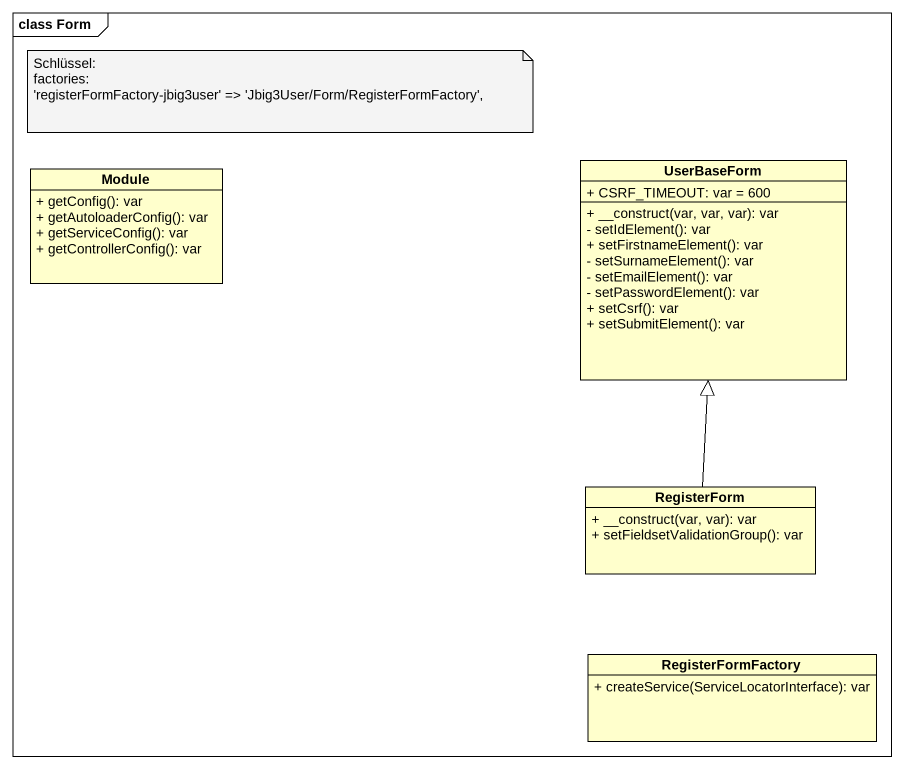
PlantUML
@startuml
mainframe class Form
hide circle
hide empty members
skinparam classAttributeIconSize 0
class Module {
  + getConfig(): var
  + getAutoloaderConfig(): var
  + getServiceConfig(): var
  + getControllerConfig(): var
}
class UserBaseForm {
  + CSRF_TIMEOUT: var = 600
  + __construct(var, var, var): var
  - setIdElement(): var
  + setFirstnameElement(): var
  - setSurnameElement(): var
  - setEmailElement(): var
  - setPasswordElement(): var
  + setCsrf(): var
  + setSubmitElement(): var
}
class RegisterForm {
  + __construct(var, var): var
  + setFieldsetValidationGroup(): var
}
class RegisterFormFactory {
  + createService(ServiceLocatorInterface): var
}
RegisterForm -up-|> UserBaseForm
note as N1
  Schlüssel:
  factories:
  ~'registerFormFactory-jbig3user' => 'Jbig3User/Form/RegisterFormFactory',
end note
@enduml
